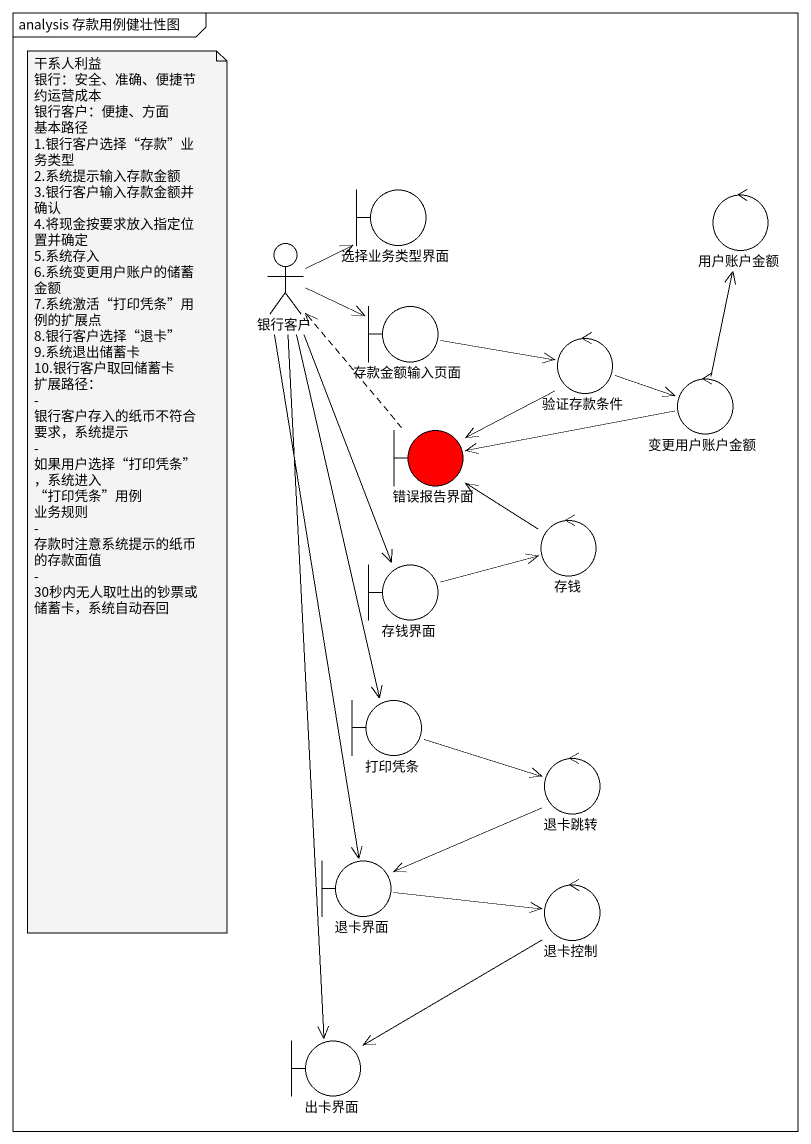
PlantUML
@startuml
mainframe analysis 存款用例健壮性图
boundary 选择业务类型界面
control 用户账户金额
actor 银行客户
boundary 存款金额输入页面
control 验证存款条件
control 变更用户账户金额
boundary 错误报告界面 #FF0000
control 存钱
boundary 存钱界面
boundary 打印凭条
control 退卡跳转
boundary 退卡界面
control 退卡控制
boundary 出卡界面
银行客户 -right-> 选择业务类型界面
银行客户 -right-> 存款金额输入页面
银行客户 --> 存钱界面
银行客户 --> 打印凭条
银行客户 --> 退卡界面
银行客户 --> 出卡界面
存款金额输入页面 -right-> 验证存款条件
验证存款条件 -right-> 变更用户账户金额
验证存款条件 --> 错误报告界面
变更用户账户金额 -up-> 用户账户金额
变更用户账户金额 -left-> 错误报告界面
错误报告界面 .up.> 银行客户
存钱 -left-> 错误报告界面
存钱界面 -right-> 存钱
打印凭条 -right-> 退卡跳转
退卡跳转 --> 退卡界面
退卡界面 -right-> 退卡控制
退卡控制 --> 出卡界面
note as N1
  干系人利益
  银行：安全、准确、便捷节约运营成本
  银行客户：便捷、方面
  基本路径
  1.银行客户选择“存款”业务类型
  2.系统提示输入存款金额
  3.银行客户输入存款金额并确认
  4.将现金按要求放入指定位置并确定
  5.系统存入
  6.系统变更用户账户的储蓄金额
  7.系统激活“打印凭条”用例的扩展点
  8.银行客户选择“退卡”
  9.系统退出储蓄卡
  10.银行客户取回储蓄卡
  扩展路径：
  - 银行客户存入的纸币不符合要求，系统提示
  - 如果用户选择“打印凭条”，系统进入 “打印凭条”用例
  业务规则
  - 存款时注意系统提示的纸币的存款面值
  - 30秒内无人取吐出的钞票或储蓄卡，系统自动吞回
end note
@enduml
